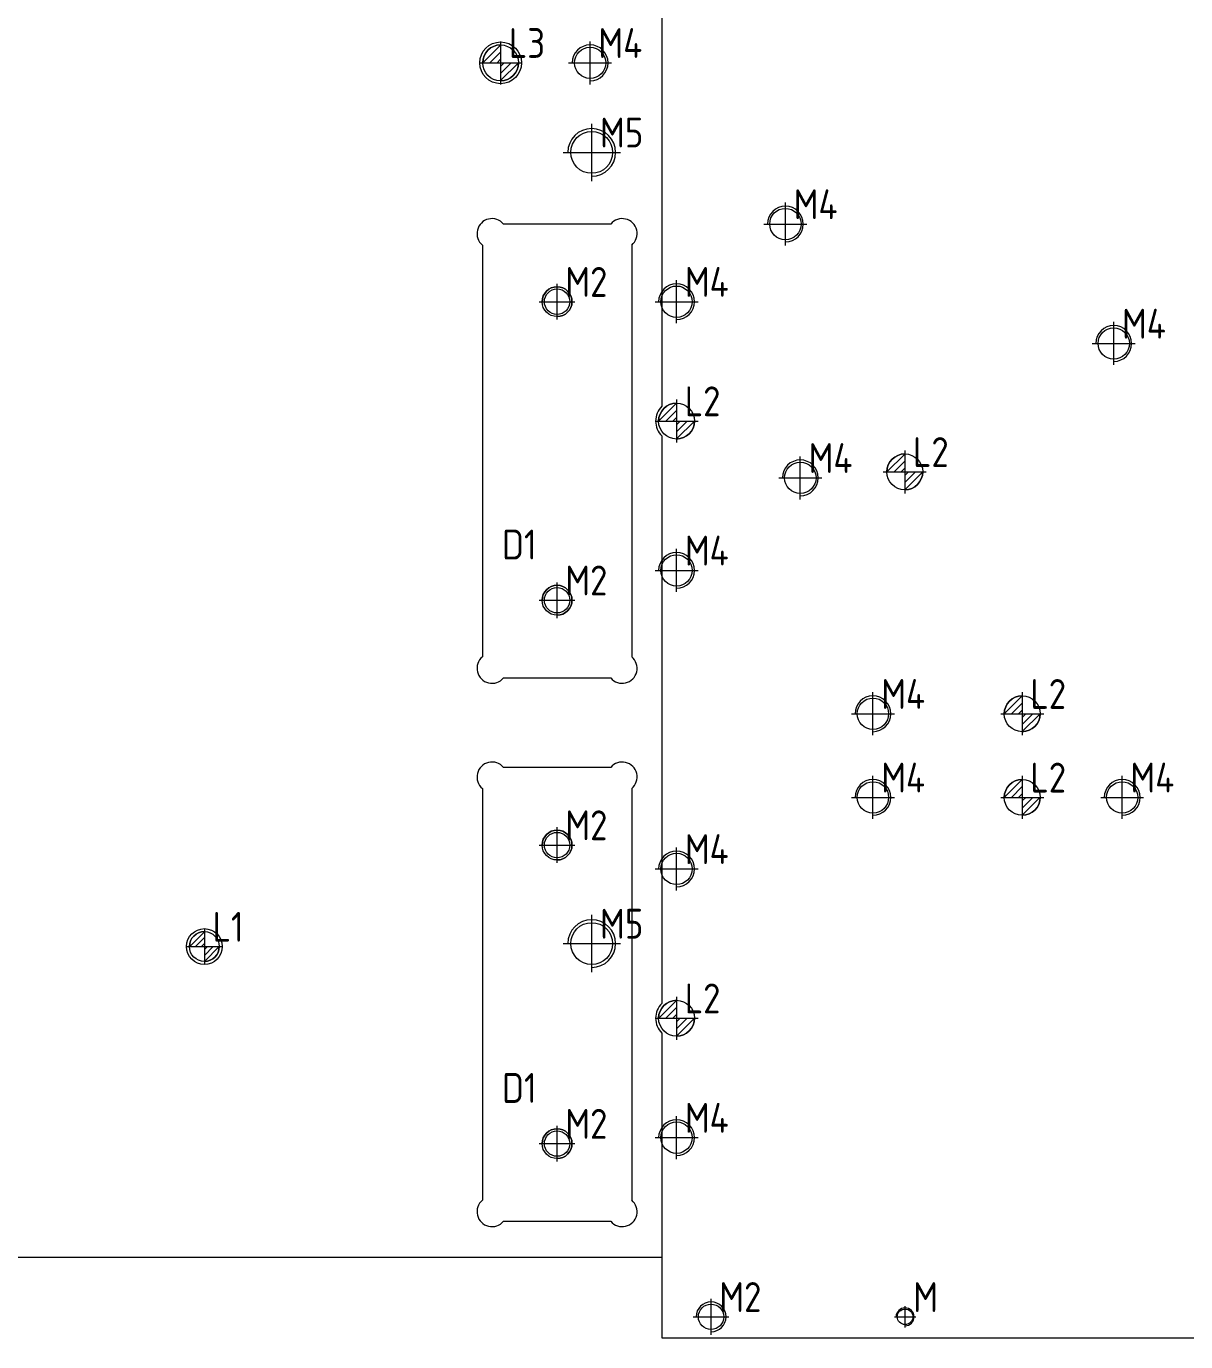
# Model space of a CAD drawing. Header units: millimetres. Extents: x 7176 to 10197, y 11773 to 13427.
# Drawn here: x 7579.1 to 7967.5, y 12085.5 to 12526 of the extents above; entities that cross this region are included whole.
import ezdxf

# ---------------------------------------------------------------- set-up
doc = ezdxf.new("R2010")
doc.units = ezdxf.units.MM
doc.linetypes.add('CENTER', pattern=[0])
doc.linetypes.add('DASHED', pattern=[0])
for name, color, linetype, lineweight in [('DIM', 4, 'Continuous', 20), ('LP', 40, 'Continuous', 20), ('LP_W', 1, 'Continuous', 20)]:
    doc.layers.add(name, color=color, linetype=linetype, lineweight=lineweight)
doc.styles.add('gbenor', font='gbenor.shx', dxfattribs={"bigfont": 'gbcbig.shx'})
doc.styles.add('TXT', font='txt.shx', dxfattribs={"width": 0.8, "bigfont": 'ctxt.shx'})
doc.dimstyles.new('零件', dxfattribs={"dimscale": 1.5, "dimtxt": 8, "dimasz": 1, "dimexe": 0, "dimexo": 0, "dimgap": 0, "dimtad": 1, "dimtxsty": 'TXT', "dimcen": 0, "dimclrd": 252, "dimclre": 252, "dimclrt": 4, "dimazin": 3, "dimtp": 0.001, "dimtm": 0.001, "dimtfac": 1, "dimtmove": 0, "dimatfit": 3, "dimlwd": 5, "dimlwe": 5})

# ---------------------------------------------------------------- blocks, each defined once
blk = doc.blocks.new('*D1109')
at = {"layer": 'Defpoints', "color": 0}
for p in [(8798.48, 13203.79), (8813.48, 13203.79), (7198.48, 12023.79)]:
    blk.add_point(p, dxfattribs=at)
at = {"layer": 'DIM', "color": 252, "lineweight": 5}
blk.add_line((8798.48, 13203.79), (8845.94, 13203.79), dxfattribs=at)
at = {"layer": 'DIM', "color": 4, "lineweight": 5, "insert": (8829.71, 13209.79), "char_height": 12, "attachment_point": 5, "style": 'TXT'}
blk.add_mtext('1180', dxfattribs=at)
blk = doc.blocks.new('*D1112')
at = {"layer": 'Defpoints', "color": 0}
for p in [(8798.48, 13218.79), (8798.48, 13203.79), (7198.48, 12023.79)]:
    blk.add_point(p, dxfattribs=at)
at = {"layer": 'DIM', "color": 252, "lineweight": 5}
blk.add_line((8798.48, 13203.79), (8798.48, 13251.25), dxfattribs=at)
at = {"layer": 'DIM', "color": 4, "lineweight": 5, "insert": (8792.48, 13235.02), "char_height": 12, "attachment_point": 5, "rotation": 90, "style": 'TXT'}
blk.add_mtext('1600', dxfattribs=at)
blk = doc.blocks.new('pg_hx_L0')
at = {"color": 230}
for p, q in [((-0.5, -0.003), (0, 0.497)), ((0, 0.6), (0, -0.6)), ((-0.6, 0), (0.6, 0)), ((-0.3, 0), (0, 0.3)), ((-0.1, 0), (0, 0.1)), ((0.5, 0.003), (0, -0.497)), ((0.1, 0), (0, -0.1)), ((0.3, 0), (0, -0.3))]:
    blk.add_line(p, q, dxfattribs=at)
for start, end in [(90, 180), (270, 0)]:
    blk.add_arc((0, 0), 0.5, start, end, dxfattribs=at)
blk = doc.blocks.new('pg_hx_LLL0')
blk.add_blockref('pg_hx_L0', (0, 0))

msp = doc.modelspace()

# ---------------------------------------------------------------- linework, layer by layer
at = {"layer": 'LP', "color": 31, "linetype": 'DASHED', "lineweight": 5, "ltscale": 1.698907}
for p, q in [((7791.978, 12828.824), (7791.978, 12398.764)), ((7791.978, 12388.824), (7791.978, 12198.764)), ((7791.978, 12188.824), (7791.978, 12086.767)), ((7198.478, 12113.794), (7791.978, 12113.794)), ((7791.978, 12086.767), (7974.978, 12086.767))]:
    msp.add_line(p, q, dxfattribs=at)
at = {"layer": 'LP', "color": 31, "linetype": 'Continuous', "lineweight": 5}
for p, q in [((7774.839, 12459.794), (7738.916, 12459.794)), ((7731.878, 12452.755), (7731.878, 12314.833)), ((7781.878, 12452.755), (7781.878, 12314.833)), ((7738.916, 12307.794), (7774.839, 12307.794)), ((7774.839, 12277.794), (7738.916, 12277.794)), ((7731.878, 12270.755), (7731.878, 12132.833)), ((7781.878, 12270.755), (7781.878, 12132.833)), ((7738.916, 12125.794), (7774.839, 12125.794))]:
    msp.add_line(p, q, dxfattribs=at)
at = {"layer": 'LP', "color": 30, "linetype": 'DASHED', "lineweight": 5, "ltscale": 1.698907}
for centre, radius in [((7737.958, 12513.794), 7), ((7768.478, 12483.794), 7.003), ((7638.719, 12217.794), 6), ((7768.478, 12218.794), 7.003)]:
    msp.add_circle(centre, radius, dxfattribs=at)
at = {"layer": 'LP', "color": 42, "linetype": 'Continuous', "lineweight": 5}
for centre, radius in [((7767.958, 12513.794), 5.253), ((7833.378, 12459.794), 5.253), ((7756.878, 12433.794), 4.253), ((7796.908, 12433.794), 5.253), ((7943.378, 12419.794), 5.253), ((7838.378, 12374.794), 5.253), ((7796.908, 12343.794), 5.253), ((7756.878, 12333.794), 4.253), ((7862.703, 12295.769), 5.253), ((7862.703, 12267.769), 5.253), ((7946.203, 12267.769), 5.253), ((7756.878, 12251.794), 4.253), ((7796.908, 12243.794), 5.253), ((7756.878, 12151.794), 4.253), ((7796.908, 12153.794), 5.253), ((7808.478, 12093.794), 4.253), ((7873.478, 12093.794), 2.603)]:
    msp.add_circle(centre, radius, dxfattribs=at)
at = {"layer": 'LP', "color": 2, "linetype": 'Continuous', "lineweight": 5}
for centre in [(7756.878, 12433.794), (7756.878, 12333.794), (7756.878, 12251.794), (7756.878, 12151.794)]:
    msp.add_circle(centre, 5, dxfattribs=at)
at = {"layer": 'LP', "color": 42, "linetype": 'Continuous', "lineweight": 5}
for centre, radius in [((7767.958, 12513.794), 6), ((7833.378, 12459.794), 6), ((7756.878, 12433.794), 5), ((7796.908, 12433.794), 6), ((7943.378, 12419.794), 6), ((7838.378, 12374.794), 6), ((7796.908, 12343.794), 6), ((7756.878, 12333.794), 5), ((7862.703, 12295.769), 6), ((7862.703, 12267.769), 6), ((7946.203, 12267.769), 6), ((7756.878, 12251.794), 5), ((7796.908, 12243.794), 6), ((7756.878, 12151.794), 5), ((7796.908, 12153.794), 6), ((7808.478, 12093.794), 5), ((7873.478, 12093.794), 3)]:
    msp.add_arc(centre, radius, 270, 180, dxfattribs=at)
at = {"layer": 'LP', "color": 30, "linetype": 'DASHED', "lineweight": 5, "ltscale": 1.698907}
for centre in [(7768.478, 12483.794), (7768.478, 12218.794)]:
    msp.add_arc(centre, 8, 270, 180, dxfattribs=at)
at = {"layer": 'LP', "color": 31, "linetype": 'Continuous', "lineweight": 5}
for centre, start, end in [((7735.06, 12456.612), 39.52361, 230.47639), ((7778.696, 12456.612), 309.52361, 140.47639), ((7735.06, 12310.976), 129.52361, 320.47639), ((7778.696, 12310.976), 219.52361, 50.47639), ((7735.06, 12274.612), 39.52361, 230.47639), ((7778.696, 12274.612), 309.52361, 140.47639), ((7735.06, 12128.976), 129.52361, 320.47639), ((7778.696, 12128.976), 219.52361, 50.47639)]:
    msp.add_arc(centre, 5, start, end, dxfattribs=at)
at = {"layer": 'LP', "color": 31, "linetype": 'DASHED', "lineweight": 5, "ltscale": 1.698907}
for centre in [(7796.908, 12393.794), (7796.908, 12193.794)]:
    msp.add_arc(centre, 7, 134.76765, 225.23235, dxfattribs=at)
at = {"layer": 'LP_W', "color": 1, "linetype": 'CENTER', "lineweight": 5, "ltscale": 1.698907}
for p, q in [((7767.958, 12506.594), (7767.958, 12520.994)), ((7760.758, 12513.794), (7775.158, 12513.794)), ((7768.478, 12474.194), (7768.478, 12493.394)), ((7758.878, 12483.794), (7778.078, 12483.794)), ((7833.378, 12452.594), (7833.378, 12466.994)), ((7826.178, 12459.794), (7840.578, 12459.794)), ((7756.878, 12427.794), (7756.878, 12439.794)), ((7796.908, 12426.594), (7796.908, 12440.994)), ((7750.878, 12433.794), (7762.878, 12433.794)), ((7789.708, 12433.794), (7804.108, 12433.794)), ((7943.378, 12412.594), (7943.378, 12426.994)), ((7936.178, 12419.794), (7950.578, 12419.794)), ((7838.378, 12367.594), (7838.378, 12381.994)), ((7831.178, 12374.794), (7845.578, 12374.794)), ((7796.908, 12336.594), (7796.908, 12350.994)), ((7789.708, 12343.794), (7804.108, 12343.794)), ((7756.878, 12327.794), (7756.878, 12339.794)), ((7750.878, 12333.794), (7762.878, 12333.794)), ((7862.703, 12288.569), (7862.703, 12302.969)), ((7855.503, 12295.769), (7869.903, 12295.769)), ((7862.703, 12260.569), (7862.703, 12274.969)), ((7946.203, 12260.569), (7946.203, 12274.969)), ((7855.503, 12267.769), (7869.903, 12267.769)), ((7939.003, 12267.769), (7953.403, 12267.769)), ((7756.878, 12245.794), (7756.878, 12257.794)), ((7750.878, 12251.794), (7762.878, 12251.794)), ((7796.908, 12236.594), (7796.908, 12250.994)), ((7789.708, 12243.794), (7804.108, 12243.794)), ((7768.478, 12209.194), (7768.478, 12228.394)), ((7758.878, 12218.794), (7778.078, 12218.794)), ((7796.908, 12146.594), (7796.908, 12160.994)), ((7756.878, 12145.794), (7756.878, 12157.794)), ((7750.878, 12151.794), (7762.878, 12151.794)), ((7789.708, 12153.794), (7804.108, 12153.794)), ((7808.478, 12087.794), (7808.478, 12099.794)), ((7873.478, 12090.194), (7873.478, 12097.394)), ((7802.478, 12093.794), (7814.478, 12093.794)), ((7869.878, 12093.794), (7877.078, 12093.794))]:
    msp.add_line(p, q, dxfattribs=at)
at = {"layer": 'LP_W', "color": 1, "linetype": 'Continuous', "lineweight": 5}
for centre, radius in [((7737.958, 12513.794), 6), ((7796.908, 12393.794), 6), ((7873.378, 12376.794), 6), ((7912.703, 12295.769), 6), ((7912.703, 12267.769), 6), ((7638.719, 12217.794), 5), ((7796.908, 12193.794), 6)]:
    msp.add_circle(centre, radius, dxfattribs=at)

# ---------------------------------------------------------------- block references
at = {"layer": 'LP', "lineweight": 5, "ltscale": 1.698907}
for p, xscale, yscale, zscale in [((7737.958, 12513.794), 12, 12, 12), ((7796.908, 12393.794), 12, 12, 12), ((7873.378, 12376.794), 12, 12, 12), ((7912.703, 12295.769), 12, 12, 12), ((7912.703, 12267.769), 12, 12, 12), ((7638.719, 12217.794), 10, 10, 10), ((7796.908, 12193.794), 12, 12, 12)]:
    msp.add_blockref('pg_hx_LLL0', p, dxfattribs=dict(at, xscale=xscale, yscale=yscale, zscale=zscale))

# ---------------------------------------------------------------- texts
at = {"layer": 'DIM', "color": 4, "lineweight": 5, "style": 'gbenor'}
for s, p in [('L3', (7740.738, 12515.435)), ('M4', (7770.718, 12515.425)), ('M5', (7771.278, 12485.445)), ('M4', (7836.138, 12461.425)), ('M2', (7759.617, 12435.415)), ('M4', (7799.668, 12435.425)), ('M4', (7946.138, 12421.425)), ('L2', (7799.668, 12395.425)), ('M4', (7841.138, 12376.425)), ('L2', (7876.138, 12378.425)), ('D1', (7738.457, 12347.449)), ('M4', (7799.668, 12345.425)), ('M2', (7759.617, 12335.415)), ('M4', (7865.463, 12297.4)), ('L2', (7915.463, 12297.4)), ('M4', (7865.463, 12269.4)), ('L2', (7915.463, 12269.4)), ('M4', (7948.963, 12269.4)), ('M2', (7759.617, 12253.415)), ('M4', (7799.668, 12245.425)), ('M5', (7771.278, 12220.445)), ('L1', (7641.479, 12219.425)), ('L2', (7799.668, 12195.425)), ('D1', (7738.457, 12165.449)), ('M4', (7799.668, 12155.425)), ('M2', (7759.617, 12153.415)), ('M2', (7811.218, 12095.415)), ('M', (7876.178, 12095.395))]:
    msp.add_text(s, height=10, dxfattribs=at).set_placement(p)

# ---------------------------------------------------------------- dimensions: what is measured, and where the dimension line sits
at = {"layer": 'DIM', "color": 8, "lineweight": 5}
for offset, dtype, picture, middle in [((0, 15), 1, '*D1112', (8792.478, 13235.023)), ((15, 0), 0, '*D1109', (8829.707, 13209.794))]:
    dim = msp.add_ordinate_dim(feature_location=(8798.478, 13203.794), offset=offset, dtype=dtype, origin=(7198.478, 12023.794), dimstyle='零件', dxfattribs=at)
    dim.commit()
    dim.dimension.update_dxf_attribs({"geometry": picture, "text_midpoint": middle})

doc.saveas('drawing.dxf')
